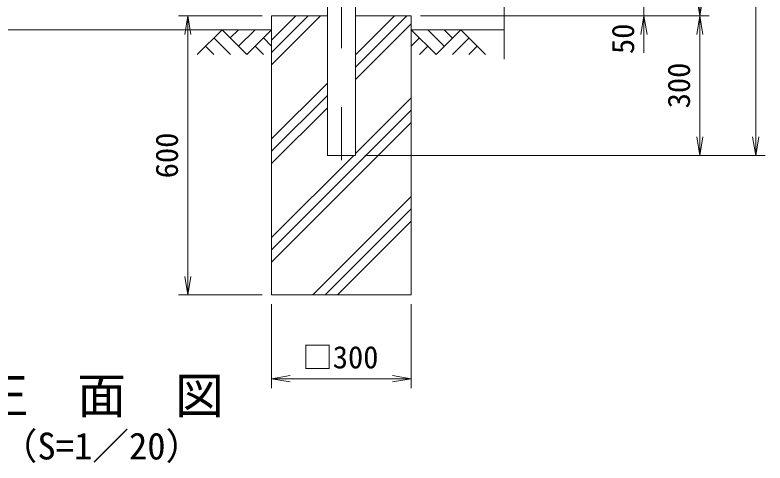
# Model space of a CAD drawing. Units: millimetres, scale not verified. Extents: x -4200 to 4200, y -2970 to 2970.
# Drawn here: x -2385 to -774, y -1500 to -537 of the extents above; entities that cross this region are included whole.
import ezdxf
from ezdxf.enums import TextEntityAlignment as Align

# ---------------------------------------------------------------- set-up
doc = ezdxf.new("R2010")
doc.units = ezdxf.units.MM
doc.header["$LTSCALE"] = 20
doc.linetypes.add('USER1', pattern=[50.8, 31.75, -6.35, 6.35, -6.35])
doc.layers.add('0-0_D-TTL-TXT', color=7, linetype='Continuous')
for name, color, linetype, lineweight in [('0-1_D-BMK', 2, 'USER1', 13), ('0-2_D-STR1', 1, 'Continuous', 18), ('0-4_D-DCR-HCH', 7, 'Continuous', 9), ('0-5_D-BGD', 7, 'Continuous', 9), ('0-6_D-STR4', 7, 'Continuous', 9), ('0-7_D-STR-DIM', 7, 'Continuous', 9), ('0-8_0', 7, 'Continuous', 9)]:
    doc.layers.add(name, color=color, linetype=linetype, lineweight=lineweight)
doc.styles.add('ＭＳ ゴシック', font='')
doc.styles.get('ＭＳ ゴシック').set_extended_font_data('MS Gothic')

# ---------------------------------------------------------------- blocks, each defined once
blk = doc.blocks.new('_Open')
at = {"layer": '0-8_0'}
blk.add_line((-20, 3.33), (0, 0), dxfattribs=at)
blk.add_lwpolyline([(-20, -3.33), (0, 0), (-20, 0)], dxfattribs=at)

msp = doc.modelspace()

# ---------------------------------------------------------------- linework, layer by layer
at = {"layer": '0-1_D-BMK'}
msp.add_line((-1684.05, 1296.61), (-1684.05, -849.21), dxfattribs=at)
at = {"layer": '0-2_D-STR1'}
for p, q in [((-1714.3, -490.93), (-1714.3, -838.63)), ((-1653.8, -490.93), (-1653.8, -838.63)), ((-1714.3, -838.63), (-1653.8, -838.63))]:
    msp.add_line(p, q, dxfattribs=at)
at = {"layer": '0-4_D-DCR-HCH'}
for p, q in [((-1834.05, -643.89), (-1728.79, -538.63)), ((-1834.05, -617.37), (-1755.31, -538.63)), ((-1834.05, -590.86), (-1781.82, -538.63)), ((-1653.8, -649.25), (-1543.17, -538.63)), ((-1653.8, -622.74), (-1569.69, -538.63)), ((-1653.8, -675.77), (-1534.05, -556.02)), ((-1940.47, -568.63), (-1993.68, -621.84)), ((-1940.47, -568.63), (-1887.26, -621.84)), ((-1922.73, -586.37), (-1905, -568.63)), ((-1905, -604.11), (-1869.52, -568.63)), ((-1887.26, -621.84), (-1834.05, -568.63)), ((-1480.83, -621.84), (-1534.05, -568.63)), ((-1463.1, -604.11), (-1498.57, -568.63)), ((-1427.62, -568.63), (-1480.83, -621.84)), ((-1445.27, -586.46), (-1463.1, -568.63)), ((-1427.62, -568.63), (-1374.41, -621.84)), ((-1958.21, -586.37), (-1922.57, -621.84)), ((-1851.78, -586.37), (-1834.05, -604.03)), ((-1516.31, -586.37), (-1534.05, -604.03)), ((-1409.88, -586.37), (-1445.52, -621.84)), ((-1975.94, -604.11), (-1958.13, -621.84)), ((-1869.52, -604.11), (-1851.7, -621.84)), ((-1498.57, -604.11), (-1516.39, -621.84)), ((-1392.15, -604.11), (-1409.97, -621.84)), ((-1834.05, -802.99), (-1714.3, -683.24)), ((-1834.05, -829.5), (-1714.3, -709.75)), ((-1653.8, -834.87), (-1534.05, -715.12)), ((-1834.05, -856.02), (-1714.3, -736.27)), ((-1834.05, -1041.64), (-1534.05, -741.64)), ((-1834.05, -1068.15), (-1534.05, -768.15)), ((-1834.05, -1015.12), (-1657.56, -838.63)), ((-1745.43, -1138.63), (-1534.05, -927.25)), ((-1718.91, -1138.63), (-1534.05, -953.77)), ((-1692.39, -1138.63), (-1534.05, -980.28))]:
    msp.add_line(p, q, dxfattribs=at)
at = {"layer": '0-5_D-BGD'}
for p, q in [((-2569.05, -568.63), (-1834.05, -568.63)), ((-1534.05, -568.63), (-1334.05, -568.63))]:
    msp.add_line(p, q, dxfattribs=at)
at = {"layer": '0-6_D-STR4'}
for p, q in [((-1834.05, -538.63), (-1834.05, -1138.63)), ((-1714.3, -538.63), (-1834.05, -538.63)), ((-1534.05, -538.63), (-1653.8, -538.63)), ((-1534.05, -538.63), (-1534.05, -1138.63)), ((-1834.05, -1138.63), (-1534.05, -1138.63))]:
    msp.add_line(p, q, dxfattribs=at)
at = {"layer": '0-7_D-STR-DIM'}
for p, q in [((-794.05, -798.63), (-794.05, 1221.37)), ((-1334.05, -631.63), (-1334.05, 360.72)), ((-1034.05, -538.63), (-1034.05, -488.63)), ((-1854.05, -538.63), (-2034.05, -538.63)), ((-1514.05, -538.63), (-1014.05, -538.63)), ((-1514.05, -538.63), (-894.05, -538.63)), ((-1514.05, -538.63), (-894.05, -538.63)), ((-2014.05, -578.63), (-2014.05, -1098.63)), ((-1034.05, -578.63), (-1034.05, -618.63)), ((-914.05, -578.63), (-914.05, -798.63)), ((-1633.8, -838.63), (-774.05, -838.63)), ((-1633.8, -838.63), (-894.05, -838.63)), ((-1854.05, -1138.63), (-2034.05, -1138.63)), ((-1834.05, -1158.63), (-1834.05, -1338.63)), ((-1534.05, -1158.63), (-1534.05, -1338.63)), ((-1794.05, -1318.63), (-1574.05, -1318.63))]:
    msp.add_line(p, q, dxfattribs=at)

# ---------------------------------------------------------------- block references
at = {"layer": '0-7_D-STR-DIM', "xscale": 2, "yscale": 2}
for p, rotation in [((-914.05, -538.63), 270), ((-2014.05, -538.63), 90), ((-1034.05, -538.63), 90), ((-914.05, -538.63), 90), ((-914.05, -838.63), 270), ((-794.05, -838.63), 270), ((-2014.05, -1138.63), 270), ((-1834.05, -1318.63), 180)]:
    msp.add_blockref('_Open', p, dxfattribs=dict(at, rotation=rotation))
msp.add_blockref('_Open', (-1534.05, -1318.63), dxfattribs=at)

# ---------------------------------------------------------------- texts
at = {"layer": '0-0_D-TTL-TXT', "style": 'ＭＳ ゴシック'}
for s, height, p in [('正\u3000面\u3000図', 76.98, (-2461.45, -1416.31)), ('（S=1／20）', 57.77, (-2415.96, -1509.5))]:
    msp.add_text(s, height=height, dxfattribs=at).set_placement(p, align=Align.BOTTOM_LEFT)
at = {"layer": '0-7_D-STR-DIM', "style": 'ＭＳ ゴシック'}
for s, p in [('50', (-1040.79, -620.83)), ('300', (-920.79, -737.51)), ('600', (-2020.79, -887.88))]:
    msp.add_text(s, height=48.09, rotation=90, dxfattribs=at).set_placement(p, align=Align.BOTTOM_LEFT)
msp.add_text('□300', height=48.09, dxfattribs=at).set_placement((-1768.2, -1310.88), align=Align.BOTTOM_LEFT)

doc.saveas('drawing.dxf')
